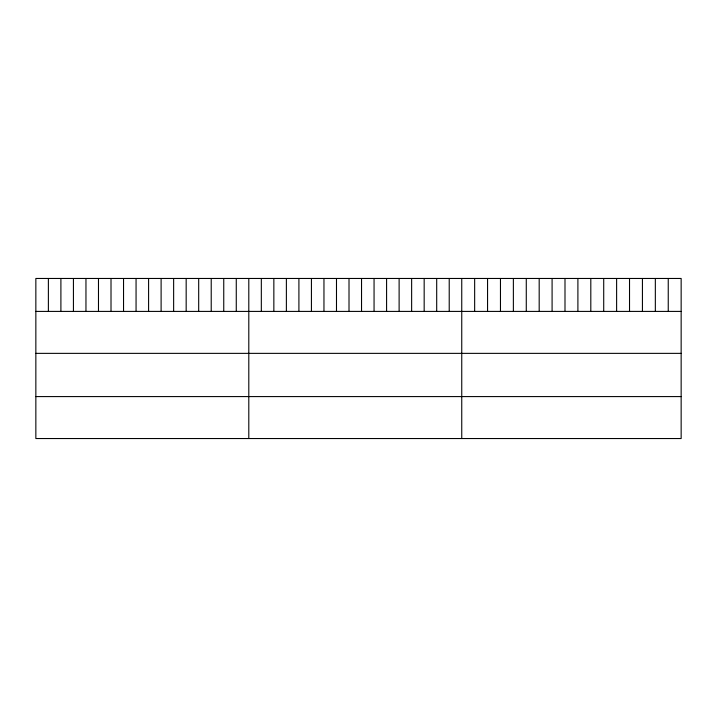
<?xml version="1.0" encoding="UTF-8"?>
<svg xmlns="http://www.w3.org/2000/svg" width="717" height="717" viewBox="0 0 717 717"><rect width="100%" height="100%" fill="white"/><g stroke="black" fill="none" stroke-linecap="round" stroke-linejoin="round"><path stroke-width="1.08" d="M681.15 311.411L681.15 438.535L35.85 438.535L35.85 278.465L681.15 278.465L681.15 311.411L35.85 311.411M35.85 353.364L681.15 353.364M35.85 396.582L681.15 396.582M668.244 278.465L668.244 311.411M655.338 278.465L655.338 311.411M642.432 278.465L642.432 311.411M629.526 278.465L629.526 311.411M616.62 278.465L616.62 311.411M603.714 278.465L603.714 311.411M590.808 278.465L590.808 311.411M577.902 278.465L577.902 311.411M564.996 278.465L564.996 311.411M552.09 278.465L552.09 311.411M539.184 278.465L539.184 311.411M526.278 278.465L526.278 311.411M513.372 278.465L513.372 311.411M500.466 278.465L500.466 311.411M487.56 278.465L487.56 311.411M474.654 278.465L474.654 311.411M461.748 278.465L461.748 438.535M449.218 278.465L449.218 311.411M436.698 278.465L436.698 311.411M424.168 278.465L424.168 311.411M411.639 278.465L411.639 311.411M399.118 278.465L399.118 311.411M386.588 278.465L386.588 311.411M374.059 278.465L374.059 311.411M361.538 278.465L361.538 311.411M349.009 278.465L349.009 311.411M336.488 278.465L336.488 311.411M323.959 278.465L323.959 311.411M311.429 278.465L311.429 311.411M298.908 278.465L298.908 311.411M286.379 278.465L286.379 311.411M273.849 278.465L273.849 311.411M261.329 278.465L261.329 311.411M248.799 278.465L248.799 438.535M236.269 278.465L236.269 311.411M223.749 278.465L223.749 311.411M211.219 278.465L211.219 311.411M198.69 278.465L198.69 311.411M186.169 278.465L186.169 311.411M173.639 278.465L173.639 311.411M161.11 278.465L161.11 311.411M148.589 278.465L148.589 311.411M136.06 278.465L136.06 311.411M123.539 278.465L123.539 311.411M111.01 278.465L111.01 311.411M98.48 278.465L98.48 311.411M85.959 278.465L85.959 311.411M73.43 278.465L73.43 311.411M60.9 278.465L60.9 311.411M48.38 278.465L48.38 311.411"/></g></svg>
